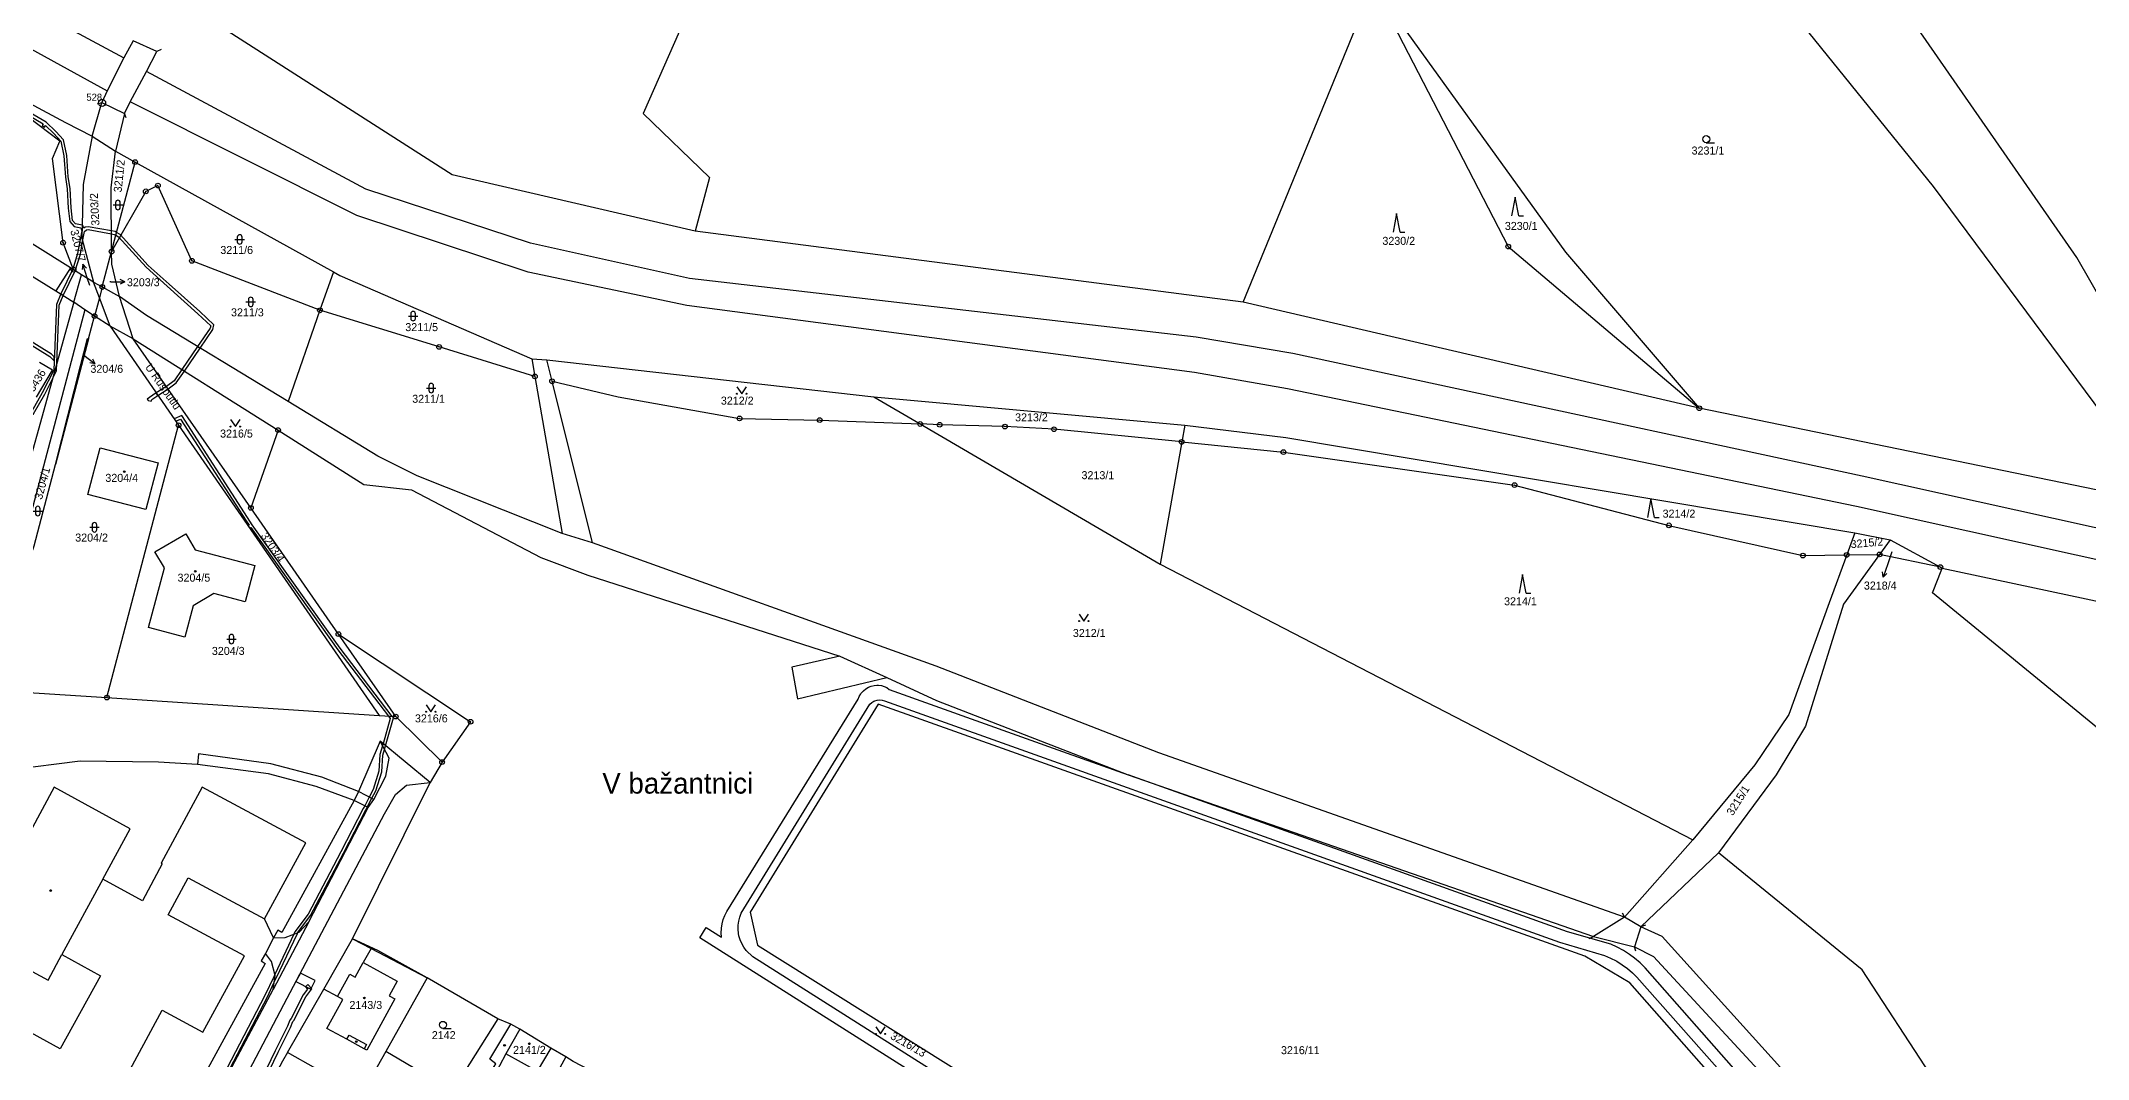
# Model space of a CAD drawing. Extents: x -784124 to -780570, y -980818 to -976926.
# Drawn here: x -782416.4 to -781981.5, y -978355.9 to -978139.5 of the extents above; entities that cross this region are included whole.
import ezdxf
from ezdxf.enums import TextEntityAlignment as Align

# ---------------------------------------------------------------- set-up
doc = ezdxf.new("R2010")
doc.units = 0
doc.header["$LTSCALE"] = 3.138375
doc.header["$MEASUREMENT"] = 0
doc.linetypes.add('0_02', pattern=[0])
doc.linetypes.add('0_051C', pattern=[0])
for name, color, linetype in [('1008', 1, 'CONTINUOUS'), ('1009', 1, 'CONTINUOUS'), ('101', 1, 'CONTINUOUS'), ('1016', 1, 'CONTINUOUS'), ('1029', 1, 'CONTINUOUS'), ('105', 1, 'CONTINUOUS'), ('18', 1, 'CONTINUOUS'), ('21800', 1, 'CONTINUOUS'), ('21810', 1, 'CONTINUOUS'), ('21900', 1, 'CONTINUOUS'), ('21999', 1, 'CONTINUOUS'), ('23700', 1, 'CONTINUOUS'), ('304', 1, 'CONTINUOUS'), ('308', 1, 'CONTINUOUS'), ('314', 1, 'CONTINUOUS'), ('316', 1, 'CONTINUOUS'), ('402', 1, 'CONTINUOUS'), ('404', 1, 'CONTINUOUS'), ('420', 1, 'CONTINUOUS')]:
    doc.layers.add(name, color=color, linetype=linetype)

# ---------------------------------------------------------------- blocks, each defined once
blk = doc.blocks.new('4_02$0')
at = {"layer": '404', "color": 255, "linetype": 'Continuous'}
blk.add_circle((-0.01, 0), 0.175, dxfattribs=at)
blk = doc.blocks.new('1029$1')
at = {"layer": '1029', "color": 6, "linetype": 'Continuous'}
for p, q in [((0, 3), (-0.5, 2)), ((0, 0), (0, 3)), ((0, 3), (0.5, 2))]:
    blk.add_line(p, q, dxfattribs=at)
blk = doc.blocks.new('3_16$5')
at = {"layer": '316', "color": 255, "linetype": 'Continuous'}
for p, q in [((-1, 1), (1, 1)), ((-0.5, 1.5), (-0.5, 0.5)), ((0.5, 0.5), (0.5, 1.5))]:
    blk.add_line(p, q, dxfattribs=at)
for centre, start, end in [((0, 1.5), 0, 180), ((0, 0.5), 180, 359.9879)]:
    blk.add_arc(centre, 0.5, start, end, dxfattribs=at)
blk = doc.blocks.new('3_04$3')
at = {"layer": '304', "color": 255, "linetype": 'Continuous'}
blk.add_line((0.01, 0), (1.76, 0), dxfattribs=at)
blk.add_circle((0.01, 0.75), 0.75, dxfattribs=at)
blk = doc.blocks.new('3_14$2')
at = {"layer": '314', "color": 255, "linetype": 'Continuous'}
blk.add_lwpolyline([(-1, 1.5), (0, 0), (1, 1.5)], dxfattribs=at)
for centre in [(-1, 0), (1, 0)]:
    blk.add_circle(centre, 0.1, dxfattribs=at)
blk = doc.blocks.new('3_08$6')
at = {"layer": '308', "color": 255, "linetype": 'Continuous'}
for p, q in [((0, 4), (-0.75, 0)), ((0.75, 0), (0, 4)), ((0.75, 0), (1.75, 0))]:
    blk.add_line(p, q, dxfattribs=at)
blk = doc.blocks.new('1_01$18')
at = {"layer": '101', "color": 3, "linetype": 'Continuous'}
for radius in [0.75, 0.03]:
    blk.add_circle((0, 0), radius, dxfattribs=at)
blk = doc.blocks.new('4_20$20')
at = {"layer": '420', "color": 255, "linetype": 'Continuous'}
blk.add_line((-0.71, -0.71), (0, 0), dxfattribs=at)
blk = doc.blocks.new('1_05$19')
at = {"layer": '105', "color": 3, "linetype": 'Continuous'}
for radius in [0.5, 0.0303]:
    blk.add_circle((0, 0), radius, dxfattribs=at)

msp = doc.modelspace()

# ---------------------------------------------------------------- linework, layer by layer
at = {"layer": '1029', "color": 255, "linetype": 'Continuous'}
for p, q in [((-782406.05, -978191.55), (-782406.59, -978189.87)), ((-782401.56, -978190.76), (-782401.74, -978190.76)), ((-782023.16, -978248.16), (-782024, -978250.67))]:
    msp.add_line(p, q, dxfattribs=at)
at = {"layer": '21800', "color": 255, "linetype": 'Continuous'}
for p, q in [((-782596.5, -978037.06), (-782398.78, -978143.1)), ((-782602.48, -978040.25), (-782402.32, -978150.18)), ((-782396.78, -978139.54), (-782398.78, -978143.1)), ((-782391.77, -978141.76), (-782396.78, -978139.54)), ((-782398.78, -978143.1), (-782402.32, -978150.18)), ((-782393.96, -978146.01), (-782391.77, -978141.76)), ((-782402.32, -978150.18), (-782403.46, -978152.6)), ((-782397.43, -978152.48), (-782393.96, -978146.01)), ((-782347.36, -978171.02), (-782393.96, -978146.01)), ((-782405.52, -978159.77), (-782403.46, -978152.6)), ((-782403.46, -978152.6), (-782398.65, -978154.95)), ((-782398.65, -978154.95), (-782397.43, -978152.48)), ((-782349.29, -978176.66), (-782397.43, -978152.48)), ((-782398.65, -978154.95), (-782400.57, -978162.97)), ((-782312.4, -978182.56), (-782347.36, -978171.02)), ((-782312.9, -978188.69), (-782349.29, -978176.66)), ((-782278.6, -978190.03), (-782312.4, -978182.56)), ((-782410.16, -978187.74), (-782413.26, -978192.63)), ((-782279.19, -978195.75), (-782312.9, -978188.69)), ((-782403.99, -978194.17), (-782405.25, -978190.82)), ((-782170.96, -978202.5), (-782278.6, -978190.03)), ((-782401.73, -978200.16), (-782403.99, -978194.17)), ((-782396.79, -978202.84), (-782399.74, -978193.84)), ((-782171.31, -978210), (-782279.19, -978195.75)), ((-782150.39, -978206), (-782170.96, -978202.5)), ((-782029.46, -978232.08), (-782150.39, -978206)), ((-782151.54, -978213.46), (-782171.31, -978210)), ((-782030.66, -978238.49), (-782151.54, -978213.46)), ((-781919.1, -978256.51), (-782029.46, -978232.08)), ((-781920.6, -978262.92), (-782030.66, -978238.49)), ((-782299.21, -978246.22), (-782305.67, -978244.21)), ((-782246.67, -978270.33), (-782236.67, -978274.84)), ((-782342.41, -978292), (-782344.36, -978288.4)), ((-782382.93, -978291.09), (-782383.14, -978293.32)), ((-782367.59, -978293.22), (-782382.93, -978291.09)), ((-782356.7, -978296.04), (-782367.59, -978293.22)), ((-782343.12, -978295.78), (-782342.41, -978292)), ((-782348.92, -978299.07), (-782356.7, -978296.04)), ((-782345.67, -978300.76), (-782343.12, -978295.78)), ((-782341.1, -978299.69), (-782338.74, -978297.75)), ((-782338.74, -978297.75), (-782333.69, -978297.18)), ((-782346.87, -978302.47), (-782349.88, -978301.01)), ((-782345.67, -978300.76), (-782348.92, -978299.07)), ((-782346.87, -978302.47), (-782345.67, -978300.76)), ((-782343.41, -978303.85), (-782341.1, -978299.69)), ((-782364.12, -978343.02), (-782343.41, -978303.85)), ((-782359.46, -978326.78), (-782346.87, -978302.47)), ((-782403.24, -978317.72), (-782411.96, -978333.74)), ((-782389.38, -978325.3), (-782385.16, -978317.45)), ((-782385.16, -978317.45), (-782368.93, -978326.17)), ((-782373.15, -978334.02), (-782389.38, -978325.3)), ((-782079.97, -978325.76), (-782086.5, -978329.9)), ((-782076.44, -978327.86), (-782077.83, -978332.09)), ((-782366.96, -978330.15), (-782368.73, -978333.47)), ((-782344.8, -978332.85), (-782350.2, -978330.38)), ((-782334.34, -978338.71), (-782344.8, -978332.85)), ((-782382, -978350.25), (-782373.15, -978334.02)), ((-782349.62, -978338.56), (-782347.91, -978335.44)), ((-782382.6, -978370.24), (-782367.1, -978341.14)), ((-782353.4, -978342.67), (-782350.81, -978337.91)), ((-782350.81, -978337.91), (-782349.62, -978338.56)), ((-782402, -978366.52), (-782390.64, -978345.53)), ((-782390.64, -978345.53), (-782382, -978350.25)), ((-782379.81, -978372.82), (-782364.12, -978343.02)), ((-782314.66, -978349.62), (-782317.65, -978354.85))]:
    msp.add_line(p, q, dxfattribs=at)
at = {"layer": '21810', "color": 255, "linetype": '0_02'}
for p, q in [((-782351.4, -978351.74), (-782350.92, -978350.86)), ((-782350.92, -978350.86), (-782347.23, -978352.88)), ((-782347.23, -978352.88), (-782347.71, -978353.76))]:
    msp.add_line(p, q, dxfattribs=at)
at = {"layer": '21900', "color": 3, "linetype": 'Continuous'}
for p, q in [((-782160.97, -978195.07), (-782133.38, -978127.71)), ((-782405.52, -978159.77), (-782400.57, -978162.97)), ((-782400.57, -978162.97), (-782396.39, -978165.28)), ((-782401.4, -978184.32), (-782396.39, -978165.28)), ((-782396.39, -978165.28), (-782354.27, -978188.63)), ((-782160.97, -978195.07), (-782277.37, -978179.97)), ((-782409.47, -978188.18), (-782411.7, -978182.42)), ((-782403.38, -978191.84), (-782401.4, -978184.32)), ((-782407.79, -978189.23), (-782409.47, -978188.18)), ((-782405.25, -978190.82), (-782407.79, -978189.23)), ((-782354.27, -978188.63), (-782357.13, -978196.8)), ((-782405.25, -978190.82), (-782403.38, -978191.84)), ((-782403.38, -978191.84), (-782399.74, -978193.84)), ((-782409.41, -978195.06), (-782432.41, -978277.63)), ((-782407.11, -978196.66), (-782428.54, -978277.4)), ((-782407.11, -978196.66), (-782409.41, -978195.06)), ((-782405, -978198.03), (-782407.11, -978196.66)), ((-782406.27, -978202.87), (-782405, -978198.03)), ((-782401.73, -978200.16), (-782405, -978198.03)), ((-782357.13, -978196.8), (-782363.91, -978216.19)), ((-782331.81, -978204.57), (-782357.13, -978196.8)), ((-782064.05, -978217.62), (-782160.97, -978195.07)), ((-782396.79, -978202.84), (-782401.73, -978200.16)), ((-782401.73, -978200.16), (-782387.17, -978221.23)), ((-782406.27, -978202.87), (-782413.3, -978229.55)), ((-782396.79, -978202.84), (-782366.03, -978222.27)), ((-782371.81, -978238.81), (-782396.79, -978202.84)), ((-782311.46, -978210.85), (-782331.81, -978204.57)), ((-782312.1, -978207.14), (-782308.95, -978207.31)), ((-782312.1, -978207.14), (-782311.46, -978210.85)), ((-782308.95, -978207.31), (-782239.43, -978215.21)), ((-782307.8, -978211.89), (-782308.95, -978207.31)), ((-782307.8, -978211.89), (-782293.77, -978215.19)), ((-782239.43, -978215.21), (-782173.39, -978221.22)), ((-782239.43, -978215.21), (-782229.59, -978220.96)), ((-781964.02, -978238.18), (-782064.05, -978217.62)), ((-782402.4, -978279.12), (-782387.17, -978221.23)), ((-782387.17, -978221.23), (-782344.52, -978282.92)), ((-782366.03, -978222.27), (-782371.81, -978238.81)), ((-782250.94, -978220.12), (-782229.59, -978220.96)), ((-782225.45, -978221.12), (-782229.59, -978220.96)), ((-782229.59, -978220.96), (-782178.61, -978250.73)), ((-782174.02, -978224.78), (-782201.16, -978222.07)), ((-782173.39, -978221.22), (-782174.02, -978224.78)), ((-782174.02, -978224.78), (-782178.61, -978250.73)), ((-782174.02, -978224.78), (-782152.41, -978226.93)), ((-782353.2, -978265.61), (-782371.81, -978238.81)), ((-782031.01, -978244.08), (-782032.73, -978248.79)), ((-782031.01, -978244.08), (-782023.53, -978245.59)), ((-782023.53, -978245.59), (-782025.76, -978248.67)), ((-782023.53, -978245.59), (-782012.83, -978251.36)), ((-782042.04, -978248.94), (-782032.73, -978248.79)), ((-782032.73, -978248.79), (-782025.76, -978248.67)), ((-782012.83, -978251.36), (-782025.76, -978248.67)), ((-782178.61, -978250.73), (-782065.43, -978309.32)), ((-782012.83, -978251.36), (-782012.42, -978251.58)), ((-782353.2, -978265.61), (-782325.13, -978284.24)), ((-782341.03, -978283.15), (-782353.2, -978265.61)), ((-782428.54, -978277.4), (-782402.4, -978279.12)), ((-782402.4, -978279.12), (-782344.52, -978282.92)), ((-782270.66, -978324.61), (-782242.78, -978279.46)), ((-782267.64, -978324.95), (-782240.27, -978280.53)), ((-782236.19, -978277.36), (-782198.34, -978290.92)), ((-782344.52, -978282.92), (-782341.03, -978283.15)), ((-782341.03, -978283.15), (-782331.17, -978292.81)), ((-782325.13, -978284.24), (-782331.17, -978292.81)), ((-782331.17, -978292.81), (-782333.69, -978297.18)), ((-782198.34, -978290.92), (-782185.43, -978295.52)), ((-782350.2, -978330.38), (-782333.69, -978297.18)), ((-782138.51, -978312.23), (-782185.43, -978295.52)), ((-782065.43, -978309.32), (-782079.97, -978325.76)), ((-782059.99, -978312.13), (-782076.44, -978327.86)), ((-782076.44, -978327.86), (-782079.97, -978325.76)), ((-782356.32, -978341.09), (-782350.2, -978330.38)), ((-782350.2, -978330.38), (-782346.27, -978332.45)), ((-782346.27, -978332.45), (-782347.91, -978335.44)), ((-782346.27, -978332.45), (-782334.34, -978338.71)), ((-782364.02, -978354.57), (-782356.32, -978341.09)), ((-782353.4, -978342.67), (-782356.32, -978341.09)), ((-782334.34, -978338.71), (-782343.12, -978354.31)), ((-782319.31, -978347.4), (-782334.34, -978338.71)), ((-782319.31, -978347.4), (-782328.97, -978362.67)), ((-782316.54, -978348.49), (-782319.31, -978347.4)), ((-782343.12, -978354.31), (-782352.02, -978370.12)), ((-782328.97, -978362.67), (-782343.12, -978354.31)), ((-782304.9, -978355.44), (-782308.08, -978353.59))]:
    msp.add_line(p, q, dxfattribs=at)
for points in [[(-782507.73, -978005.31), (-782506.81, -978003.44), (-782479.02, -977984.22), (-782480.38, -977963.29), (-782497.58, -977942.01), (-782527.04, -977922.77), (-782525.84, -977896.47), (-782469.32, -977915.75), (-782464.95, -977906.76), (-782518.71, -977880.62), (-782492.59, -977859.5), (-782449.77, -977865.69), (-782401, -977868.86), (-782360.8, -977876.67), (-782339.13, -977900.66), (-782306.35, -977925.88), (-782303.3, -977946.81), (-782258.11, -977982.81), (-782269.8, -978112.67), (-782288.47, -978154.93), (-782274.35, -978168.56), (-782277.37, -978179.97)], [(-781951.97, -978241.2), (-781983.87, -978185.58), (-782028.27, -978121.55), (-782075.74, -978065.93), (-782082.85, -978049.34), (-782080.99, -978032.57)], [(-781964.02, -978238.18), (-782014.3, -978170.5), (-782041.9, -978136.36), (-782086.57, -978083.19), (-782093.85, -978074.83), (-782102.21, -978065.22)], [(-782523.21, -978096.7), (-782411.18, -978156.86), (-782405.52, -978159.77)], [(-782411.7, -978182.42), (-782413.95, -978164.51), (-782412.41, -978160.81), (-782419.15, -978155.77), (-782426.24, -978151.83), (-782436.2, -978146.23), (-782446.16, -978140.95), (-782453.56, -978137.17), (-782452.61, -978135.3), (-782478.13, -978122.19), (-782479.54, -978124.4), (-782495.17, -978115.36), (-782508.44, -978108.18), (-782520.54, -978101.09)], [(-782133.38, -978127.71), (-782092.48, -978184.47), (-782064.05, -978217.62)], [(-782133.38, -978127.71), (-782104.64, -978183.26), (-782064.05, -978217.62)], [(-782277.37, -978179.97), (-782329.03, -978167.99), (-782378.37, -978136.41)], [(-782409.47, -978188.18), (-782410.16, -978187.74), (-782455.07, -978159.65), (-782465.29, -978153.39), (-782479.1, -978146.74), (-782489.47, -978144.38), (-782532.1, -978143.26)], [(-782480.63, -978153.03), (-782467.62, -978159.09), (-782458.19, -978164.82), (-782413.26, -978192.63), (-782409.41, -978195.06)], [(-782405.52, -978159.77), (-782407.46, -978170.07), (-782407.74, -978181.47), (-782405.25, -978190.82)], [(-782401.4, -978184.32), (-782401.51, -978170.73), (-782400.57, -978162.97)], [(-782357.13, -978196.8), (-782384.33, -978186.28), (-782391.55, -978170.28), (-782394.13, -978171.51), (-782401.4, -978184.32)], [(-782399.74, -978193.84), (-782401.38, -978186.96), (-782401.4, -978184.32)], [(-782354.27, -978188.63), (-782352.87, -978189.41), (-782312.1, -978207.14)], [(-782363.91, -978216.19), (-782393.95, -978197.92), (-782399.74, -978193.84)], [(-782413.3, -978229.55), (-782407.97, -978208.57), (-782406.51, -978202.81), (-782406.27, -978202.87)], [(-782417.36, -978215.28), (-782413.95, -978209.52), (-782416.69, -978207.87)], [(-782311.46, -978210.85), (-782305.67, -978244.21), (-782336.46, -978231.96), (-782344.82, -978227.81), (-782363.91, -978216.19)], [(-782079.97, -978325.76), (-782178.91, -978290.86), (-782226.21, -978272.4), (-782299.21, -978246.22), (-782307.8, -978211.89)], [(-782293.77, -978215.19), (-782267.97, -978219.79), (-782250.94, -978220.12)], [(-782366.03, -978222.27), (-782347.78, -978233.81), (-782337.64, -978234.94), (-782310.21, -978249.37), (-782300.21, -978253.1), (-782246.67, -978270.33), (-782256.85, -978272.63), (-782255.64, -978279.35), (-782236.67, -978274.84), (-782226.16, -978279.76), (-782185.43, -978295.52)], [(-782201.16, -978222.07), (-782211.59, -978221.52), (-782225.45, -978221.12)], [(-782173.39, -978221.22), (-782151.9, -978223.82), (-782031.01, -978244.08)], [(-782406.44, -978235.91), (-782403.83, -978226.01), (-782391.51, -978229.24), (-782394.13, -978239.15), (-782406.44, -978235.91)], [(-782152.41, -978226.93), (-782103.31, -978233.95), (-782070.52, -978242.5), (-782042.04, -978248.94)], [(-782428.54, -978277.4), (-782417.85, -978246.86), (-782413.3, -978229.55)], [(-782370.95, -978251.04), (-782372.98, -978258.77), (-782379.66, -978257.02), (-782384.04, -978259.58), (-782385.8, -978266.24), (-782393.53, -978264.22), (-782390.19, -978251.52), (-782392.18, -978248.11), (-782385.65, -978244.28), (-782383.66, -978247.71), (-782370.95, -978251.04)], [(-782032.73, -978248.79), (-782036.46, -978258.99), (-782045.05, -978282.73), (-782052.25, -978293.38), (-782065.43, -978309.32)], [(-782025.76, -978248.67), (-782033.4, -978259.23), (-782041.46, -978285.22), (-782047.69, -978295.55), (-782059.99, -978312.13)], [(-781975.35, -978291.05), (-781979.69, -978285.43), (-782014.52, -978256.82), (-782013.29, -978253.77), (-782012.42, -978251.58)], [(-782012.42, -978251.58), (-781908.69, -978273.68), (-781875.75, -978277.59), (-781841.98, -978273.55)], [(-782130.97, -978413.1), (-782122.54, -978418.65), (-782091.88, -978421.68), (-782042.46, -978418.68), (-782023.15, -978402.92), (-782078.82, -978339.71), (-782088.36, -978334.1), (-782238.5, -978280.5), (-782265.74, -978324.7), (-782264.17, -978331.71), (-782167.08, -978392.58)], [(-782242.78, -978279.46), (-782242.529, -978278.85), (-782242.19, -978278.286), (-782242.108, -978278.175), (-782241.671, -978277.682), (-782241.164, -978277.26), (-782240.6, -978276.921), (-782239.99, -978276.67), (-782239.393, -978276.506), (-782238.778, -978276.441), (-782238.448, -978276.447), (-782237.835, -978276.534), (-782237.244, -978276.719), (-782236.691, -978276.997), (-782236.19, -978277.36)], [(-782240.27, -978280.53), (-782239.882, -978280.175), (-782239.433, -978279.9), (-782239.208, -978279.801), (-782238.701, -978279.66), (-782238.176, -978279.618), (-782237.653, -978279.675), (-782237.15, -978279.83)], [(-782237.15, -978279.83), (-782199.31, -978293.33), (-782139.07, -978314.86), (-782093.77, -978331.12), (-782084.18, -978333.93)], [(-782333.69, -978297.18), (-782344.36, -978288.4), (-782348.92, -978299.07), (-782349.88, -978301.01)], [(-782349.88, -978301.01), (-782357.91, -978297.99), (-782368.06, -978295.3), (-782383.14, -978293.32), (-782391.45, -978292.82), (-782408.06, -978292.6), (-782422.61, -978294.46), (-782437.27, -978297.49), (-782457.61, -978302.32), (-782475.34, -978308.58), (-782486.67, -978313.93), (-782492.1, -978317.14)], [(-782185.43, -978295.52), (-782086.5, -978329.9), (-782077.83, -978332.09), (-782073.8, -978334.16), (-782033.54, -978377.7), (-782012.31, -978406.7)], [(-782366.96, -978330.15), (-782368.93, -978326.17), (-782360.1, -978309.99), (-782382.18, -978298.12), (-782390.89, -978314.33), (-782390.62, -978314.47), (-782394.84, -978322.28), (-782403.24, -978317.72), (-782397.42, -978307), (-782413.63, -978298.17), (-782431.04, -978330.47), (-782414.89, -978339.18), (-782411.96, -978333.74), (-782403.76, -978338.23), (-782412.3, -978353.8), (-782436.95, -978340.27)], [(-782349.88, -978301.01), (-782365.21, -978329.02), (-782366.08, -978328.51), (-782366.96, -978330.15)], [(-782082.88, -978331.51), (-782092.04, -978328.9), (-782138.51, -978312.23)], [(-781903.61, -978632.56), (-781898.21, -978617.65), (-781958.87, -978427.65), (-781985.9, -978403.69), (-782029.45, -978337.01), (-782059.99, -978312.13)], [(-782366.96, -978330.15), (-782364.51, -978330.09), (-782361.54, -978328.97), (-782359.46, -978326.78), (-782367.1, -978341.14), (-782366.66, -978338.18), (-782367.4, -978335.2), (-782368.73, -978333.47), (-782369.63, -978335.06), (-782368.74, -978335.61), (-782388.47, -978371.67), (-782392.69, -978369.14), (-782393.72, -978371.07), (-782399.67, -978367.68), (-782402.71, -978373.16), (-782396.73, -978376.31), (-782397.72, -978378.25), (-782393.31, -978380.79), (-782400.03, -978392.83), (-782397.82, -978393.99), (-782395.71, -978395.11), (-782396.43, -978396.48)], [(-782135.48, -978428.17), (-782137.92, -978429.27), (-782143.03, -978417.55), (-782145.13, -978413.79), (-782147.86, -978410.35), (-782150.49, -978407.93), (-782164.01, -978398.66), (-782179.8, -978388.74), (-782221.97, -978364.71), (-782276.41, -978330.15), (-782275.07, -978327.95), (-782271.78, -978330.02)], [(-782271.78, -978330.02), (-782271.845, -978329.096), (-782271.809, -978328.171), (-782271.803, -978328.104), (-782271.661, -978327.189), (-782271.421, -978326.295), (-782271.086, -978325.432), (-782270.66, -978324.61)], [(-782266.56, -978332.87), (-782267.074, -978332.164), (-782267.505, -978331.405), (-782267.845, -978330.601), (-782268.092, -978329.763), (-782268.198, -978329.222), (-782268.284, -978328.354), (-782268.271, -978327.481), (-782268.158, -978326.615), (-782267.947, -978325.768), (-782267.64, -978324.95)], [(-781985.13, -978622.01), (-781970.03, -978577.51), (-781964.71, -978555.91), (-781965.88, -978535.93), (-781967.25, -978530.51), (-781973.62, -978476.53), (-781978.53, -978456.58), (-781984.2, -978443.24), (-782006.41, -978407.34), (-782008.57, -978404.18), (-782027.64, -978379), (-782071.96, -978329.91), (-782076.44, -978327.86)], [(-782208.85, -978369.07), (-782220.65, -978362.39), (-782265.12, -978334.22), (-782266.56, -978332.87)], [(-782075.54, -978336.53), (-782076.638, -978335.483), (-782077.803, -978334.512), (-782078.901, -978333.706), (-782080.178, -978332.887), (-782081.507, -978332.154), (-782082.88, -978331.51)], [(-782347.91, -978335.44), (-782340.7, -978339.4), (-782342.4, -978342.52), (-782341.22, -978343.17), (-782347.19, -978354.05), (-782347.71, -978353.76), (-782351.4, -978351.74), (-782355.63, -978349.42), (-782352.27, -978343.28), (-782353.4, -978342.67)], [(-782084.18, -978333.93), (-782082.923, -978334.466), (-782081.709, -978335.093), (-782081.578, -978335.167), (-782080.419, -978335.891), (-782079.315, -978336.697), (-782078.274, -978337.581), (-782077.3, -978338.54)], [(-782014.6, -978406.73), (-782034.08, -978384.7), (-782056.7, -978357.97), (-782075.54, -978336.53)], [(-782077.3, -978338.54), (-782058.6, -978359.68), (-782036.03, -978386.44), (-782021.84, -978402.61), (-782021.12, -978403.92)], [(-782308.08, -978353.59), (-782310.98, -978358.52), (-782317.65, -978354.85), (-782318.99, -978357.4), (-782319.64, -978358.54), (-782320.43, -978358.09), (-782319.78, -978356.96), (-782321.05, -978355.99), (-782316.54, -978348.49)], [(-782308.08, -978353.59), (-782314.66, -978349.62), (-782316.54, -978348.49)], [(-782364.02, -978354.57), (-782365.05, -978356.41), (-782367.42, -978360.76)], [(-782361.8, -978364.55), (-782359.02, -978359.77), (-782358, -978357.94), (-782364.02, -978354.57)], [(-782304.9, -978355.44), (-782311.1, -978366.9), (-782313.6, -978371.5)], [(-782294.31, -978361.11), (-782303.3, -978356.44), (-782304.9, -978355.44)]]:
    msp.add_lwpolyline(points, dxfattribs=at)
at = {"layer": '21999', "color": 3, "linetype": 'Continuous'}
msp.add_line((-782409.41, -978195.06), (-782407.79, -978189.23), dxfattribs=at)
msp.add_lwpolyline([(-782403.38, -978191.84), (-782403.99, -978194.17), (-782405, -978198.03)], dxfattribs=at)
at = {"layer": '23700', "color": 255, "linetype": '0_051C'}
for points in [[(-782419.03, -978155.32), (-782415.92, -978157.16), (-782416.14, -978157.53), (-782415.63, -978157.86), (-782415.44, -978157.53), (-782413.65, -978159.22), (-782412.19, -978160.87), (-782411.52, -978163.97), (-782411.2, -978168.52), (-782410.81, -978170.99), (-782410.59, -978175.1), (-782410.25, -978177.95), (-782409.36, -978178.96), (-782407.95, -978179.29), (-782407.7, -978179.87), (-782408.61, -978184.71), (-782409.66, -978188.06), (-782409.12, -978188.39), (-782408.03, -978184.85), (-782407.55, -978182.19), (-782407.16, -978180.01), (-782406.74, -978179.71), (-782406.4, -978179.65), (-782401.43, -978180.54), (-782400.84, -978180.65), (-782400.49, -978180.85), (-782399.96, -978181.16), (-782394.02, -978187.66), (-782389.59, -978191.67), (-782383.07, -978197.52), (-782380.31, -978200.07), (-782380.43, -978200.6), (-782383.11, -978204.51), (-782382.6, -978204.83), (-782379.87, -978200.84), (-782379.87, -978200.84), (-782379.65, -978199.87), (-782382.67, -978197.08), (-782389.19, -978191.23), (-782393.6, -978187.24), (-782399.58, -978180.68), (-782400.33, -978180.25), (-782400.62, -978180.07), (-782401.44, -978179.93), (-782406.4, -978179.05), (-782406.98, -978179.15), (-782407.28, -978179.36), (-782407.49, -978178.77), (-782407.67, -978178.73), (-782409.04, -978178.42), (-782409.67, -978177.69), (-782409.99, -978175.04), (-782410.21, -978170.93), (-782410.6, -978168.46), (-782410.92, -978163.89), (-782411.63, -978160.59), (-782413.21, -978158.8), (-782415.33, -978156.81), (-782418.73, -978154.8)], [(-782459.92, -978178.42), (-782414.53, -978206.62), (-782413.62, -978207.53), (-782413.58, -978206.71), (-782414.15, -978206.14), (-782459.56, -978177.94)], [(-782381.79, -978368.56), (-782368.3, -978342.7), (-782366.9, -978339.77), (-782366.4, -978338.73), (-782361.92, -978329.23), (-782361.8, -978329.07), (-782359.1, -978325.46), (-782352.12, -978312.17), (-782347.38, -978302.94), (-782347.08, -978302.37), (-782346.12, -978300.52), (-782345.27, -978298.9), (-782343.98, -978294.9), (-782343.78, -978291.34), (-782343.43, -978290.11), (-782343.22, -978289.34), (-782341.53, -978283.41), (-782341.76, -978283.1), (-782352.84, -978268.6), (-782355.73, -978264.54), (-782371.52, -978242.38), (-782372.52, -978240.83), (-782386.5, -978219.18), (-782388.11, -978219.87), (-782388.11, -978219.87), (-782387.76, -978220.38), (-782386.72, -978219.94), (-782372.77, -978241.55), (-782372.17, -978242.48), (-782372.37, -978242.63), (-782372.03, -978243.13), (-782371.83, -978242.98), (-782356.78, -978264.1), (-782353.32, -978268.96), (-782342.56, -978283.05), (-782342.19, -978283.53), (-782343.72, -978288.93), (-782343.84, -978289.36), (-782344.38, -978291.24), (-782344.58, -978294.78), (-782345.83, -978298.66), (-782346.66, -978300.25), (-782347.62, -978302.1), (-782347.92, -978302.66), (-782352.66, -978311.89), (-782359.6, -978325.14), (-782362.44, -978328.91), (-782362.66, -978329.39), (-782366.71, -978337.98), (-782366.94, -978338.47), (-782368.84, -978342.44), (-782382.25, -978368.14)], [(-782368.75, -978360.22), (-782366.03, -978354.51), (-782363.35, -978349.25), (-782362.87, -978347.99), (-782362.65, -978347.72), (-782360.09, -978342.68), (-782358.87, -978340.99), (-782359.73, -978340.11), (-782360.23, -978340.6), (-782359.79, -978341.05), (-782360.69, -978342.32), (-782363.25, -978347.34), (-782363.49, -978347.65), (-782363.99, -978348.97), (-782366.65, -978354.21), (-782369.39, -978359.94)]]:
    msp.add_lwpolyline(points, dxfattribs=at)
for points in [[(-782409.12, -978188.39), (-782409.66, -978188.06), (-782412.18, -978193.31), (-782411.65, -978193.65), (-782409.12, -978188.39)], [(-782411.65, -978193.65), (-782412.18, -978193.31), (-782413.11, -978195.55), (-782413.7, -978209.5), (-782416.12, -978214.36), (-782418.42, -978218.38), (-782418.72, -978218.55), (-782418.93, -978218.41), (-782419.35, -978219.04), (-782419.14, -978219.18), (-782418.56, -978219.26), (-782417.96, -978218.78), (-782415.6, -978214.64), (-782413.95, -978211.34), (-782413.1, -978209.66), (-782413, -978207.95), (-782412.51, -978195.69), (-782411.65, -978193.65)], [(-782386.44, -978209.38), (-782385.93, -978209.7), (-782382.6, -978204.83), (-782383.11, -978204.51), (-782386.44, -978209.38)], [(-782385.93, -978209.7), (-782386.44, -978209.38), (-782388.09, -978211.79), (-782389.73, -978213), (-782391.91, -978214.37), (-782391.56, -978214.88), (-782389.38, -978213.51), (-782387.65, -978212.21), (-782385.93, -978209.7)], [(-782392.84, -978215.72), (-782391.56, -978214.88), (-782391.91, -978214.37), (-782393.32, -978215.32), (-782393.84, -978215.7), (-782393.65, -978215.94), (-782393.01, -978216.1), (-782392.84, -978215.72)], [(-782361.29, -978337.66), (-782362.24, -978339.46), (-782359.09, -978341.07), (-782358.11, -978339.27), (-782361.29, -978337.66)]]:
    msp.add_lwpolyline(points, close=True, dxfattribs=at)

# ---------------------------------------------------------------- block references
at = {"layer": '101', "color": 0, "linetype": 'ByBlock'}
msp.add_blockref('1_01$18', (-782403.41, -978152.71), dxfattribs=at)
at = {"layer": '1029', "color": 0, "linetype": 'ByBlock'}
for p, rotation in [((-782406.59, -978189.87), 18), ((-782401.56, -978190.76), 270), ((-782407.29, -978206.35), 233), ((-782024, -978250.67), 161)]:
    msp.add_blockref('1029$1', p, dxfattribs=dict(at, rotation=rotation))
at = {"layer": '105', "color": 0, "linetype": 'ByBlock'}
for p in [(-782396.39, -978165.28), (-782394.13, -978171.51), (-782391.55, -978170.28), (-782411.7, -978182.42), (-782401.4, -978184.32), (-782104.64, -978183.26), (-782409.47, -978188.18), (-782384.33, -978186.28), (-782403.38, -978191.84), (-782405, -978198.03), (-782357.13, -978196.8), (-782331.81, -978204.57), (-782311.46, -978210.85), (-782307.8, -978211.89), (-782267.97, -978219.79), (-782250.94, -978220.12), (-782064.05, -978217.62), (-782387.17, -978221.23), (-782366.03, -978222.27), (-782229.59, -978220.96), (-782225.45, -978221.12), (-782211.59, -978221.52), (-782201.16, -978222.07), (-782174.02, -978224.78), (-782152.41, -978226.93), (-782103.31, -978233.95), (-782371.81, -978238.81), (-782070.52, -978242.5), (-782042.04, -978248.94), (-782032.73, -978248.79), (-782025.76, -978248.67), (-782012.83, -978251.36), (-782353.2, -978265.61), (-782402.4, -978279.12), (-782341.03, -978283.15), (-782325.13, -978284.24), (-782331.17, -978292.81)]:
    msp.add_blockref('1_05$19', p, dxfattribs=at)
at = {"layer": '304', "color": 0, "linetype": 'ByBlock'}
for p in [(-782062.58, -978161.17), (-782331, -978349.43)]:
    msp.add_blockref('3_04$3', p, dxfattribs=at)
at = {"layer": '308', "color": 0, "linetype": 'ByBlock'}
for p in [(-782128.36, -978180.22), (-782103.18, -978176.74), (-782074.34, -978240.83), (-782101.6, -978256.93)]:
    msp.add_blockref('3_08$6', p, dxfattribs=at)
at = {"layer": '314', "color": 0, "linetype": 'ByBlock'}
for p in [(-782267.52, -978214.53), (-782375.1, -978221.5), (-782194.82, -978262.85), (-782333.56, -978282.12), (-782238.01, -978350.61)]:
    msp.add_blockref('3_14$2', p, dxfattribs=at)
at = {"layer": '316', "color": 0, "linetype": 'ByBlock'}
for p in [(-782400.04, -978175.41), (-782374.18, -978182.74), (-782371.84, -978196.01), (-782337.34, -978199.02), (-782333.47, -978214.32), (-782417.08, -978240.46), (-782405.03, -978243.92), (-782375.94, -978267.67)]:
    msp.add_blockref('3_16$5', p, dxfattribs=at)
at = {"layer": '402', "color": 0, "linetype": 'ByBlock'}
for p in [(-782414.33, -978320.13), (-782349.4, -978352.23), (-782317.9, -978353.03)]:
    msp.add_blockref('4_02$0', p, dxfattribs=at)
at = {"layer": '404', "color": 0, "linetype": 'ByBlock'}
for p in [(-782398.68, -978231.08), (-782383.6, -978252.26), (-782347.68, -978342.96), (-782312.61, -978352.7)]:
    msp.add_blockref('4_02$0', p, dxfattribs=at)
at = {"layer": '420', "color": 0, "linetype": 'ByBlock'}
for p, rotation in [((-782391.77, -978141.76), 157), ((-782403.46, -978152.6), 333), ((-782398.65, -978154.95), 65), ((-782079.97, -978325.76), 252), ((-782076.44, -978327.86), 155), ((-782086.5, -978329.9), 338), ((-782077.83, -978332.09), 64)]:
    msp.add_blockref('4_20$20', p, dxfattribs=dict(at, rotation=rotation))

# ---------------------------------------------------------------- texts
at = {"layer": '1008', "color": 255, "linetype": 'Continuous'}
msp.add_text('U Rusputlu', height=1.7, rotation=305, dxfattribs=at).set_placement((-782391.55, -978213.79), align=Align.BOTTOM_CENTER)
at = {"layer": '1009', "color": 255, "linetype": 'Continuous'}
msp.add_text('V bažantnici', height=4.4, dxfattribs=at).set_placement((-782281.11, -978300.84), align=Align.BOTTOM_CENTER)
at = {"layer": '1016', "color": 174, "linetype": 'Continuous'}
msp.add_text('528', height=1.5, dxfattribs=at).set_placement((-782403.41, -978152.71), align=Align.BOTTOM_RIGHT)
at = {"layer": '18', "color": 255, "linetype": 'Continuous'}
for s, p in [('3231/1', (-782065.69, -978164.2)), ('3211/6', (-782378.29, -978185.33)), ('3211/3', (-782376.02, -978198.59)), ('3211/5', (-782338.99, -978201.73)), ('3211/1', (-782337.52, -978216.96)), ('3212/2', (-782271.94, -978217.35)), ('3213/2', (-782209.43, -978220.91)), ('3216/5', (-782378.34, -978224.35)), ('3204/4', (-782402.72, -978233.77)), ('3213/1', (-782195.31, -978233.2)), ('3214/2', (-782071.85, -978241.37)), ('3204/2', (-782409.12, -978246.46)), ('3204/5', (-782387.38, -978254.98)), ('3214/1', (-782105.53, -978260)), ('3212/1', (-782197.15, -978266.74)), ('3204/3', (-782380.09, -978270.55)), ('3216/6', (-782336.94, -978284.89)), ('2143/3', (-782350.86, -978345.8)), ('2142', (-782333.36, -978352.22)), ('2141/2', (-782316.1, -978355.35))]:
    msp.add_text(s, height=1.7, dxfattribs=at).set_placement(p, align=Align.BOTTOM_LEFT)
for s, rotation, p in [('3211/2', 84, (-782398.78, -978171.85)), ('3203/2', 93, (-782403.46, -978178.74)), ('3436', 58, (-782417.5, -978214.56)), ('3204/1', 75, (-782415.71, -978237.27)), ('3203/4', 304, (-782370.22, -978245.03)), ('3215/2', 5, (-782031.78, -978247.87)), ('3215/1', 58, (-782056.52, -978304.62))]:
    msp.add_text(s, height=1.7, rotation=rotation, dxfattribs=at).set_placement(p, align=Align.BOTTOM_LEFT)
msp.add_text('3207/7', height=1.7, rotation=284, dxfattribs=at).set_placement((-782408.99, -978186.75), align=Align.BOTTOM_RIGHT)
for s, p in [('3230/1', (-782101.89, -978180.22)), ('3230/2', (-782127.91, -978183.39)), ('3204/6', (-782402.42, -978210.59)), ('3216/11', (-782148.82, -978355.41))]:
    msp.add_text(s, height=1.7, dxfattribs=at).set_placement(p, align=Align.BOTTOM_CENTER)
msp.add_text('3203/3', height=1.7, dxfattribs=at).set_placement((-782398.14, -978189.98), align=Align.TOP_LEFT)
msp.add_text('3218/4', height=1.7, dxfattribs=at).set_placement((-782022.13, -978254.45), align=Align.TOP_RIGHT)
msp.add_text('3216/13', height=1.7, rotation=330, dxfattribs=at).set_placement((-782232.78, -978354), align=Align.BOTTOM_CENTER)

doc.saveas('drawing.dxf')
